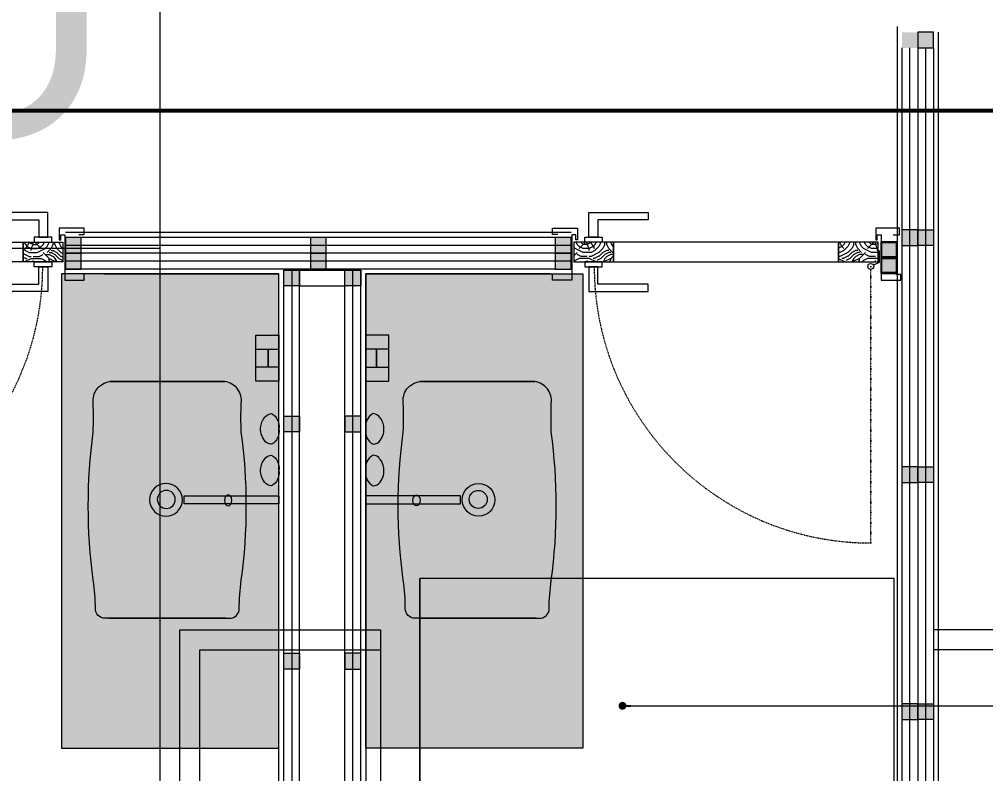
# Model space of a CAD drawing. Extents: x -1907 to 11890, y 0 to 8298.
# Drawn here: x 9416.4 to 9661, y 3483.9 to 3674.8 of the extents above; entities that cross this region are included whole.
import ezdxf
from ezdxf.enums import TextEntityAlignment as Align

# ---------------------------------------------------------------- set-up
doc = ezdxf.new("R2010")
doc.units = 0
doc.header["$MEASUREMENT"] = 0
doc.linetypes.add('DOT2', pattern=[0.125, 0, -0.125])
doc.linetypes.add('HIDDEN2', pattern=[4.7625, 3.175, -1.5875])
doc.layers.get('0').update_dxf_attribs({"color": 9, "lineweight": 9})
for name, color, linetype, lineweight in [('03S', 255, 'Continuous', 9), ('05', 9, 'Continuous', 9), ('05V', 9, 'Continuous', 9), ('06C', 9, 'Continuous', 9), ('06D', 9, 'Continuous', 9), ('09', 9, 'Continuous', 9), ('10', 9, 'Continuous', 9), ('11', 9, 'Continuous', 9), ('12', 9, 'Continuous', 9), ('20', 9, 'DOT2', 9), ('21', 9, 'Continuous', 9), ('21_mahal200', 9, 'Continuous', 9), ('21_mahal200 @ 20', 9, 'Continuous', 9), ('33', 9, 'BATTING', 9)]:
    doc.layers.add(name, color=color, linetype=linetype, lineweight=lineweight)
doc.styles.add('Arial', font='arial.ttf', dxfattribs={"height": 2.5})
doc.styles.add('MuuM_TEXT-STANDART', font='ARIALN.TTF')
doc.linetypes.add('BATTING', pattern='A,0.0001,-0.1,[134,ltypeshp.shx,S=0.1,R=0,X=-0.1,Y=0],-0.2,[134,ltypeshp.shx,S=0.1,R=180,X=0.1,Y=0],-0.1', length=0.4001)
doc.dimstyles.new('MuuM_Annotative', dxfattribs={"dimscale": 0.1, "dimtxt": 2, "dimasz": 1, "dimexe": 1, "dimexo": 1, "dimgap": 1, "dimtad": 1, "dimdec": 1, "dimrnd": 0.5, "dimdsep": 46, "dimtxsty": 'MuuM_TEXT-STANDART', "dimblk": 'ARCHTICK', "dimcen": 0, "dimdle": 0.15, "dimclrd": 256, "dimclre": 256, "dimclrt": 256, "dimadec": 0, "dimazin": 0, "dimtfac": 5, "dimtdec": 1, "dimtix": 1, "dimtmove": 2, "dimatfit": 3, "dimldrblk": 'DOT', "dimfxl": 3, "dimfxlon": 1, "dimtolj": 1, "dimlwd": -1, "dimlwe": -1, "dimarcsym": 0})

# ---------------------------------------------------------------- blocks, each defined once
blk = doc.blocks.new('p-audi-conference')
for points in [[(504.42, 271.8), (560.3, 271.8), (560.3, 221), (504.42, 221)], [(509.5, 266.72), (555.22, 266.72), (555.22, 221), (509.5, 221)], [(0, 211), (573.3, 211), (573.3, 91), (0, 91)], [(504.42, 30.2), (560.3, 30.2), (560.3, 81), (504.42, 81)], [(509.5, 35.28), (555.22, 35.28), (555.22, 81), (509.5, 81)]]:
    blk.add_lwpolyline(points, close=True)
blk.add_lwpolyline([(0, 91), (573.3, 91)])
blk = doc.blocks.new('sıvı sabunluk plan')
for points in [[(5.85, 1.3), (0, 1.3), (0, 13), (5.85, 13), (5.85, 1.3)], [(3.15, 4.9), (0, 4.9), (0, 9.4), (3.15, 9.4), (3.15, 4.9)], [(5.85, 4.9), (3.15, 4.9), (3.15, 9.4), (5.85, 9.4), (5.85, 4.9)]]:
    blk.add_lwpolyline(points)
blk = doc.blocks.new('p-musluk2')
blk.add_lwpolyline([(-0.0104, 0), (-0.0104, -0.24), (0.0104, -0.24), (0.0104, 0), (-0.0104, 0)])
for points in [[(0.1131, -0.0187, 0.325695), (0.0742, 0, 0.327907), (0.0351, -0.0189, 0.241394), (0.0449, -0.0363, 0.201268), (0.0808, -0.0458, 0.158301), (0.1068, -0.0328, 0.151192)], [(0.2183, -0.0187, 0.325695), (0.1794, 0, 0.327907), (0.1404, -0.0189, 0.241394), (0.1502, -0.0363, 0.201268), (0.186, -0.0458, 0.158301), (0.212, -0.0328, 0.151192)]]:
    blk.add_lwpolyline(points, format="xyb", close=True)
blk = doc.blocks.new('Group-398-1')
at = {"layer": '03S'}
h = blk.add_hatch(color=256, dxfattribs=at)
h.dxf.hatch_style = 1
h.paths.add_polyline_path([(384775.3706, 69367.6054), (384774.1706, 69367.6054), (384774.1706, 69368.1554), (384775.3706, 69368.1554)])
at = {"lineweight": 0, "flags": 128}
blk.add_lwpolyline([(384774.1706, 69367.6054), (384774.1706, 69368.1554), (384775.3706, 69368.1554), (384775.3706, 69367.6054)], close=True, dxfattribs=at)
blk.add_lwpolyline([(384775.3706, 69367.6054), (384774.1706, 69367.6054), (384774.1706, 69368.1554), (384775.3706, 69368.1554)], close=True)
for points in [[(384775.042, 69367.7395), (384775.042, 69368.0459, 0.414214), (384775.018, 69368.0699, -0.035809), (384774.946, 69368.0751, 0.067889), (384774.5706, 69368.0751, -0.002456), (384774.498, 69368.0751, 0.418149), (384774.4431, 69368.0334), (384774.4431, 69367.7422)], [(384775.042, 69368.0361), (384775.042, 69367.7297, -0.414214), (384775.018, 69367.7057, 0.035809), (384774.946, 69367.7005, -0.067889), (384774.5706, 69367.7005, 0.025966), (384774.498, 69367.7005, -0.418149), (384774.4431, 69367.7422), (384774.4431, 69368.0334)]]:
    blk.add_lwpolyline(points, format="xyb")
for centre, radius in [((384774.7423, 69367.8911), 0.0414), ((384774.7414, 69367.8903), 0.0228)]:
    blk.add_circle(centre, radius)
blk.add_ellipse((384774.7438, 69367.7338), major_axis=(0.0138, 0), ratio=0.667081)
at = {"layer": '05V', "rotation": 180}
blk.add_blockref('p-musluk2', (384774.7423, 69367.6054), dxfattribs=at)
at = {"layer": '10', "extrusion": (0, 0, -1), "xscale": 0.01, "yscale": 0.01, "zscale": -0.01, "rotation": 270}
blk.add_blockref('sıvı sabunluk plan', (-384774.4553, 69367.6639), dxfattribs=at)
blk = doc.blocks.new('p-kapı kolu')
for points in [[(2.2, 0), (2.2, -1.25), (-2.2, -1.25), (-2.2, 0), (2.2, 0)], [(1.225, -1.25), (1.225, -7.5), (-13.775, -7.5), (-13.775, -5.625), (-1.025, -5.625), (-1.025, -5.625), (-1.025, -1.25), (1.225, -1.25)]]:
    blk.add_lwpolyline(points)
blk = doc.blocks.new('P-AH-01-103')
at = {"layer": '09'}
h = blk.add_hatch(dxfattribs=at)
h.set_pattern_fill('LOGEND', color=256, scale=10, style=0)
h.set_pattern_definition([(7e-15, (-99172.212, -3195.098), (10, 10), [3, -7]), (7e-15, (-99172.212, -3194.598), (10, 10), [3, -7]), (7e-15, (-99171.712, -3193.598), (10, 10), [2, -8]), (7e-15, (-99171.212, -3192.598), (10, 10), [1.5, -8.5]), (7e-15, (-99171.212, -3191.598), (10, 10), [1, -9]), (7e-15, (-99173.712, -3190.598), (10, 10), [0.5, -2.5, 0.5, -6.5]), (7e-15, (-99172.212, -3190.098), (10, 10), [0.5, -4, 1.5, -4]), (7e-15, (-99170.212, -3189.598), (10, 10), [0.5, -0.5, 0.5, -8.5]), (7e-15, (-99170.712, -3189.098), (10, 10), [0.5, -9.5]), (7e-15, (-99171.212, -3188.098), (10, 10), [1.5, -8.5]), (7e-15, (-99171.212, -3187.098), (10, 10), [2, -8]), (7e-15, (-99171.712, -3186.098), (10, 10), [2.5, -3, 0.5, -4]), (90, (-99175.712, -3192.098), (-10, 10), [0.5, -1, 2.5, -6]), (90, (-99175.212, -3191.098), (-10, 10), [0.5, -0.5, 1.5, -7.5]), (90, (-99174.712, -3187.098), (-10, 10), [1, -9]), (90, (-99174.212, -3191.098), (-10, 10), [2, -3, 0.5, -4.5]), (90, (-99173.712, -3185.598), (-10, 10), [0.5, -9.5]), (90, (-99173.212, -3190.598), (-10, 10), [1.5, -8.5]), (90, (-99172.212, -3190.098), (-10, 10), [1, -9]), (90, (-99171.212, -3190.098), (-10, 10), [0.5, -1.5, 1.5, -6.5]), (90, (-99170.712, -3189.598), (-10, 10), [0.5, -9.5]), (90, (-99170.212, -3191.598), (-10, 10), [1.4, -8.6]), (90, (-99169.712, -3193.598), (-10, 10), [1, -9]), (90, (-99168.712, -3189.598), (-10, 10), [0.5, -9.5]), (90, (-99167.712, -3190.098), (-10, 10), [1.5, -8.5]), (90, (-99166.712, -3190.098), (-10, 10), [1.5, -8.5]), (45, (-99168.212, -3194.0976), (1e-15, 10), [0.7071, -0.7071, 0.7071, -12.0208356]), (45, (-99170.212, -3191.5976), (1e-15, 10), [1.4142, -12.7279356]), (45, (-99174.212, -3186.5976), (1e-15, 10), [1.4142, -12.7279356]), (45, (-99172.212, -3189.0976), (1e-15, 10), [1.4142, -12.7279356]), (45, (-99171.712, -3191.0976), (1e-15, 10), [1.4142, -12.7279356]), (45, (-99168.712, -3193.0976), (1e-15, 10), [1.4142, -12.7279356]), (45, (-99169.712, -3192.5976), (1e-15, 10), [2.12132, -12.0208156]), (45, (-99172.712, -3188.0976), (1e-15, 10), [0.7071, -13.4350356]), (45, (-99173.212, -3187.0976), (1e-15, 10), [0.7071, -13.4350356]), (45, (-99169.212, -3187.0976), (1e-15, 10), [0.7071, -13.4350356]), (45, (-99173.212, -3192.0976), (1e-15, 10), [0.7071, -13.4350356]), (45, (-99167.712, -3188.5976), (1e-15, 10), [0.7071, -13.4350356]), (45, (-99171.212, -3189.5976), (1e-15, 10), [0.7071, -13.4350356]), (45, (-99170.212, -3188.5976), (1e-15, 10), [0.7071, -13.4350356]), (135, (-99170.712, -3190.5976), (-10, 1e-15), [0.7071, -0.7071, 2.12132, -10.6066156]), (135, (-99169.212, -3190.5976), (-10, 1e-15), [0.7071, -13.4350356]), (135, (-99169.212, -3194.0976), (-10, 1e-15), [0.7071, -13.4350356]), (135, (-99171.212, -3191.5976), (-10, 1e-15), [0.7071, -13.4350356]), (135, (-99169.712, -3189.5976), (-10, 1e-15), [0.7071, -13.4350356]), (135, (-99172.212, -3192.0976), (-10, 1e-15), [0.7071, -13.4350356]), (135, (-99168.212, -3192.0976), (-10, 1e-15), [0.7071, -13.4350356]), (135, (-99175.212, -3195.0976), (-10, 1e-15), [0.7071, -13.4350356]), (135, (-99174.712, -3194.5976), (-10, 1e-15), [1.4142, -12.7279356]), (135, (-99174.212, -3194.0976), (-10, 1e-15), [1.4142, -12.7279356]), (135, (-99173.212, -3194.0976), (-10, 1e-15), [1.4142, -12.7279356]), (135, (-99172.712, -3193.0976), (-10, 1e-15), [1.4142, -12.7279356]), (135, (-99168.712, -3189.0976), (-10, 1e-15), [1.4142, -12.7279356]), (135, (-99166.712, -3194.0976), (-10, 1e-15), [1.4142, -12.7279356]), (135, (-99166.212, -3186.0976), (-10, 1e-15), [1.4142, -12.7279356]), (135, (-99166.212, -3187.0976), (-10, 1e-15), [1.4142, -12.7279356]), (135, (-99167.212, -3187.5976), (-10, 1e-15), [1.4142, -12.7279356]), (135, (-99174.212, -3187.5976), (-10, 1e-15), [2.12132, -12.0208156]), (135, (-99167.712, -3188.5976), (-10, 1e-15), [2.12132, -12.0208156]), (26.565051, (-99173.212, -3185.5976), (10, 4e-09), [1.118, -21.2426798]), (26.565051, (-99173.212, -3190.5976), (10, 4e-09), [1.118, -21.2426798]), (26.565051, (-99172.212, -3187.5976), (10, 4e-09), [1.118, -21.2426798]), (26.565051, (-99169.212, -3194.5976), (10, 4e-09), [1.118, -21.2426798]), (26.565051, (-99169.712, -3193.5976), (10, 4e-09), [1.118, -21.2426798]), (26.565051, (-99172.712, -3191.5976), (10, 4e-09), [1.118, -21.2426798]), (26.565051, (-99172.712, -3186.5976), (10, 4e-09), [1.118, -21.2426798]), (26.565051, (-99169.712, -3189.5976), (10, 4e-09), [2.236, -20.1246798]), (63.434949, (-99169.712, -3188.0976), (5e-10, 10), [1.118, -21.2426798]), (63.434949, (-99168.212, -3191.0976), (5e-10, 10), [1.118, -21.2426798]), (63.434949, (-99173.212, -3189.0976), (5e-10, 10), [1.118, -21.2426798]), (63.434949, (-99175.212, -3188.5976), (5e-10, 10), [1.118, -21.2426798]), (63.434949, (-99169.212, -3190.5976), (5e-10, 10), [1.118, -21.2426798]), (63.434949, (-99170.212, -3190.5976), (5e-10, 10), [1.118, -21.2426798]), (63.434949, (-99174.212, -3189.0976), (5e-10, 10), [2.236, -20.1246798]), (63.434949, (-99166.712, -3192.5976), (5e-10, 10), [2.236, -20.1246798]), (63.434949, (-99167.712, -3192.0976), (5e-10, 10), [2.236, -20.1246798]), (116.565051, (-99175.712, -3193.5976), (-4e-09, 10), [1.118, -21.2426798]), (116.565051, (-99175.712, -3188.0976), (-4e-09, 10), [1.118, -21.2426798]), (116.565051, (-99173.712, -3195.0976), (-4e-09, 10), [1.118, -21.2426798]), (116.565051, (-99174.712, -3186.0976), (-4e-09, 10), [1.118, -21.2426798]), (116.565051, (-99173.712, -3192.0976), (-4e-09, 10), [1.118, -21.2426798]), (116.565051, (-99171.712, -3191.0976), (-4e-09, 10), [1.118, -21.2426798]), (116.565051, (-99170.712, -3189.0976), (-4e-09, 10), [1.118, -21.2426798]), (116.565051, (-99175.212, -3193.0976), (3.21e-06, 10.0000016), [1.118, -21.2426798]), (116.565051, (-99172.712, -3191.5976), (-4e-09, 10), [1.118, -21.2426798]), (116.565051, (-99169.712, -3192.5976), (-4e-09, 10), [1.118, -21.2426798]), (116.565051, (-99168.712, -3191.5976), (-4e-09, 10), [1.118, -21.2426798]), (116.565051, (-99166.712, -3188.5976), (-4e-09, 10), [1.118, -21.2426798]), (116.565051, (-99174.212, -3185.5976), (-4e-09, 10), [1.118, -21.2426798]), (116.565051, (-99175.712, -3186.0976), (-4e-09, 10), [2.236, -20.1246798]), (116.565051, (-99174.212, -3193.0976), (-4e-09, 10), [2.236, -20.1246798]), (153.434949, (-99175.712, -3194.5976), (-10, 5e-10), [1.118, -21.2426798]), (153.434949, (-99167.212, -3195.0976), (-10, 5e-10), [1.118, -21.2426798]), (153.434949, (-99167.712, -3190.0976), (-10, 5e-10), [1.118, -21.2426798]), (153.434949, (-99171.712, -3193.5976), (-10, 5e-10), [1.118, -21.2426798]), (153.434949, (-99172.212, -3194.5976), (-10, 5e-10), [1.118, -21.2426798]), (153.434949, (-99171.212, -3192.5976), (-10, 5e-10), [1.118, -21.2426798]), (153.434949, (-99168.212, -3186.5976), (-10, 5e-10), [1.118, -21.2426798]), (153.434949, (-99167.212, -3186.0976), (-10, 5e-10), [2.236, -20.1246798])])
h.paths.add_polyline_path([(3.3, -14.8), (-1.71, -14.8), (-1.71, -4.8), (3.3, -4.8)])
h = blk.add_hatch(dxfattribs=at)
h.set_pattern_fill('LOGEND', color=256, scale=10, style=0)
h.set_pattern_definition([(7e-15, (-99162.212, -3118.098), (10, 10), [3, -7]), (7e-15, (-99162.212, -3117.598), (10, 10), [3, -7]), (7e-15, (-99161.712, -3116.598), (10, 10), [2, -8]), (7e-15, (-99161.212, -3115.598), (10, 10), [1.5, -8.5]), (7e-15, (-99161.212, -3114.598), (10, 10), [1, -9]), (7e-15, (-99163.712, -3113.598), (10, 10), [0.5, -2.5, 0.5, -6.5]), (7e-15, (-99162.212, -3113.098), (10, 10), [0.5, -4, 1.5, -4]), (7e-15, (-99160.212, -3112.598), (10, 10), [0.5, -0.5, 0.5, -8.5]), (7e-15, (-99160.712, -3112.098), (10, 10), [0.5, -9.5]), (7e-15, (-99161.212, -3111.098), (10, 10), [1.5, -8.5]), (7e-15, (-99161.212, -3110.098), (10, 10), [2, -8]), (7e-15, (-99161.712, -3109.098), (10, 10), [2.5, -3, 0.5, -4]), (90, (-99165.712, -3115.098), (-10, 10), [0.5, -1, 2.5, -6]), (90, (-99165.212, -3114.098), (-10, 10), [0.5, -0.5, 1.5, -7.5]), (90, (-99164.712, -3110.098), (-10, 10), [1, -9]), (90, (-99164.212, -3114.098), (-10, 10), [2, -3, 0.5, -4.5]), (90, (-99163.712, -3108.598), (-10, 10), [0.5, -9.5]), (90, (-99163.212, -3113.598), (-10, 10), [1.5, -8.5]), (90, (-99162.212, -3113.098), (-10, 10), [1, -9]), (90, (-99161.212, -3113.098), (-10, 10), [0.5, -1.5, 1.5, -6.5]), (90, (-99160.712, -3112.598), (-10, 10), [0.5, -9.5]), (90, (-99160.212, -3114.598), (-10, 10), [1.4, -8.6]), (90, (-99159.712, -3116.598), (-10, 10), [1, -9]), (90, (-99158.712, -3112.598), (-10, 10), [0.5, -9.5]), (90, (-99157.712, -3113.098), (-10, 10), [1.5, -8.5]), (90, (-99156.712, -3113.098), (-10, 10), [1.5, -8.5]), (45, (-99158.212, -3117.0976), (1e-15, 10), [0.7071, -0.7071, 0.7071, -12.0208356]), (45, (-99160.212, -3114.5976), (1e-15, 10), [1.4142, -12.7279356]), (45, (-99164.212, -3109.5976), (1e-15, 10), [1.4142, -12.7279356]), (45, (-99162.212, -3112.0976), (1e-15, 10), [1.4142, -12.7279356]), (45, (-99161.712, -3114.0976), (1e-15, 10), [1.4142, -12.7279356]), (45, (-99158.712, -3116.0976), (1e-15, 10), [1.4142, -12.7279356]), (45, (-99159.712, -3115.5976), (1e-15, 10), [2.12132, -12.0208156]), (45, (-99162.712, -3111.0976), (1e-15, 10), [0.7071, -13.4350356]), (45, (-99163.212, -3110.0976), (1e-15, 10), [0.7071, -13.4350356]), (45, (-99159.212, -3110.0976), (1e-15, 10), [0.7071, -13.4350356]), (45, (-99163.212, -3115.0976), (1e-15, 10), [0.7071, -13.4350356]), (45, (-99157.712, -3111.5976), (1e-15, 10), [0.7071, -13.4350356]), (45, (-99161.212, -3112.5976), (1e-15, 10), [0.7071, -13.4350356]), (45, (-99160.212, -3111.5976), (1e-15, 10), [0.7071, -13.4350356]), (135, (-99160.712, -3113.5976), (-10, 1e-15), [0.7071, -0.7071, 2.12132, -10.6066156]), (135, (-99159.212, -3113.5976), (-10, 1e-15), [0.7071, -13.4350356]), (135, (-99159.212, -3117.0976), (-10, 1e-15), [0.7071, -13.4350356]), (135, (-99161.212, -3114.5976), (-10, 1e-15), [0.7071, -13.4350356]), (135, (-99159.712, -3112.5976), (-10, 1e-15), [0.7071, -13.4350356]), (135, (-99162.212, -3115.0976), (-10, 1e-15), [0.7071, -13.4350356]), (135, (-99158.212, -3115.0976), (-10, 1e-15), [0.7071, -13.4350356]), (135, (-99165.212, -3118.0976), (-10, 1e-15), [0.7071, -13.4350356]), (135, (-99164.712, -3117.5976), (-10, 1e-15), [1.4142, -12.7279356]), (135, (-99164.212, -3117.0976), (-10, 1e-15), [1.4142, -12.7279356]), (135, (-99163.212, -3117.0976), (-10, 1e-15), [1.4142, -12.7279356]), (135, (-99162.712, -3116.0976), (-10, 1e-15), [1.4142, -12.7279356]), (135, (-99158.712, -3112.0976), (-10, 1e-15), [1.4142, -12.7279356]), (135, (-99156.712, -3117.0976), (-10, 1e-15), [1.4142, -12.7279356]), (135, (-99156.212, -3109.0976), (-10, 1e-15), [1.4142, -12.7279356]), (135, (-99156.212, -3110.0976), (-10, 1e-15), [1.4142, -12.7279356]), (135, (-99157.212, -3110.5976), (-10, 1e-15), [1.4142, -12.7279356]), (135, (-99164.212, -3110.5976), (-10, 1e-15), [2.12132, -12.0208156]), (135, (-99157.712, -3111.5976), (-10, 1e-15), [2.12132, -12.0208156]), (26.565051, (-99163.212, -3108.5976), (10, 4e-09), [1.118, -21.2426798]), (26.565051, (-99163.212, -3113.5976), (10, 4e-09), [1.118, -21.2426798]), (26.565051, (-99162.212, -3110.5976), (10, 4e-09), [1.118, -21.2426798]), (26.565051, (-99159.212, -3117.5976), (10, 4e-09), [1.118, -21.2426798]), (26.565051, (-99159.712, -3116.5976), (10, 4e-09), [1.118, -21.2426798]), (26.565051, (-99162.712, -3114.5976), (10, 4e-09), [1.118, -21.2426798]), (26.565051, (-99162.712, -3109.5976), (10, 4e-09), [1.118, -21.2426798]), (26.565051, (-99159.712, -3112.5976), (10, 4e-09), [2.236, -20.1246798]), (63.434949, (-99159.712, -3111.0976), (5e-10, 10), [1.118, -21.2426798]), (63.434949, (-99158.212, -3114.0976), (5e-10, 10), [1.118, -21.2426798]), (63.434949, (-99163.212, -3112.0976), (5e-10, 10), [1.118, -21.2426798]), (63.434949, (-99165.212, -3111.5976), (5e-10, 10), [1.118, -21.2426798]), (63.434949, (-99159.212, -3113.5976), (5e-10, 10), [1.118, -21.2426798]), (63.434949, (-99160.212, -3113.5976), (5e-10, 10), [1.118, -21.2426798]), (63.434949, (-99164.212, -3112.0976), (5e-10, 10), [2.236, -20.1246798]), (63.434949, (-99156.712, -3115.5976), (5e-10, 10), [2.236, -20.1246798]), (63.434949, (-99157.712, -3115.0976), (5e-10, 10), [2.236, -20.1246798]), (116.565051, (-99165.712, -3116.5976), (-4e-09, 10), [1.118, -21.2426798]), (116.565051, (-99165.712, -3111.0976), (-4e-09, 10), [1.118, -21.2426798]), (116.565051, (-99163.712, -3118.0976), (-4e-09, 10), [1.118, -21.2426798]), (116.565051, (-99164.712, -3109.0976), (-4e-09, 10), [1.118, -21.2426798]), (116.565051, (-99163.712, -3115.0976), (-4e-09, 10), [1.118, -21.2426798]), (116.565051, (-99161.712, -3114.0976), (-4e-09, 10), [1.118, -21.2426798]), (116.565051, (-99160.712, -3112.0976), (-4e-09, 10), [1.118, -21.2426798]), (116.565051, (-99165.212, -3116.0976), (3.21e-06, 10.0000016), [1.118, -21.2426798]), (116.565051, (-99162.712, -3114.5976), (-4e-09, 10), [1.118, -21.2426798]), (116.565051, (-99159.712, -3115.5976), (-4e-09, 10), [1.118, -21.2426798]), (116.565051, (-99158.712, -3114.5976), (-4e-09, 10), [1.118, -21.2426798]), (116.565051, (-99156.712, -3111.5976), (-4e-09, 10), [1.118, -21.2426798]), (116.565051, (-99164.212, -3108.5976), (-4e-09, 10), [1.118, -21.2426798]), (116.565051, (-99165.712, -3109.0976), (-4e-09, 10), [2.236, -20.1246798]), (116.565051, (-99164.212, -3116.0976), (-4e-09, 10), [2.236, -20.1246798]), (153.434949, (-99165.712, -3117.5976), (-10, 5e-10), [1.118, -21.2426798]), (153.434949, (-99157.212, -3118.0976), (-10, 5e-10), [1.118, -21.2426798]), (153.434949, (-99157.712, -3113.0976), (-10, 5e-10), [1.118, -21.2426798]), (153.434949, (-99161.712, -3116.5976), (-10, 5e-10), [1.118, -21.2426798]), (153.434949, (-99162.212, -3117.5976), (-10, 5e-10), [1.118, -21.2426798]), (153.434949, (-99161.212, -3115.5976), (-10, 5e-10), [1.118, -21.2426798]), (153.434949, (-99158.212, -3109.5976), (-10, 5e-10), [1.118, -21.2426798]), (153.434949, (-99157.212, -3109.0976), (-10, 5e-10), [2.236, -20.1246798])])
h.paths.add_polyline_path([(3.3, -81.8), (-1.71, -81.8), (-1.71, -71.8), (3.3, -71.8)])
at = {"layer": '10'}
for points in [[(5.26, -0.7), (5.26, 0.6), (6.86, 0.6), (6.86, -5.7), (3.86, -5.7), (3.86, -5.3), (5.16, -5.3), (5.16, -4.3), (-6.34, -4.3), (-6.34, 0.6), (-4.74, 0.6), (-4.74, -0.7)], [(1.17, -82.1), (-1.83, -82.1), (-2.51, -80.63)], [(5.16, -85.6), (5.16, -87.2), (6.86, -87.2), (6.86, -81.2), (3.86, -81.2), (3.86, -81.6), (5.16, -81.6), (5.16, -82.6), (-6.34, -82.6), (-6.34, -87.6), (-4.84, -87.6), (-4.84, -86.3)]]:
    blk.add_lwpolyline(points, dxfattribs=at)
blk.add_circle((-2.83, -79.95), 0.75, dxfattribs=at)
at = {"layer": '12'}
for points in [[(3.3, -14.8), (3.3, -4.8), (-1.7, -4.8), (-1.7, -14.8)], [(3.3, -14.8), (-1.7, -14.8), (-1.7, -71.8), (3.3, -71.8)], [(3.3, -81.8), (3.3, -71.8), (-1.7, -71.8), (-1.7, -81.8)]]:
    blk.add_lwpolyline(points, close=True, dxfattribs=at)
at = {"layer": '20', "ltscale": 20}
for points in [[(-2.83, -79.95), (-72.83, -79.95)], [(-72.83, -79.95), (-3.58, -79.95)]]:
    blk.add_lwpolyline(points, dxfattribs=at)
at = {"layer": '20'}
blk.add_lwpolyline([(-72.83, -79.95), (-3.58, -79.95)], dxfattribs=at)
blk.add_arc((-2.83, -79.95), 70, 90.0002, 179.9998, dxfattribs=at)
at = {"layer": '06C', "extrusion": (0, 0, -1), "zscale": -1, "rotation": 90}
blk.add_blockref('p-kapı kolu', (1.7, -9.8), dxfattribs=at)
at = {"layer": '06C', "rotation": 90}
blk.add_blockref('p-kapı kolu', (3.3, -9.8), dxfattribs=at)
blk = doc.blocks.new('0a_roomno2')
blk.add_lwpolyline([(30, -16), (0, -16), (0, 0), (30, 0)], close=True)
blk.add_lwpolyline([(0, -5), (30, -5)])
at = {"style": 'Arial'}
blk.add_attdef('ODANO', (0, 1.505), '', height=3, dxfattribs=at)
blk.add_attdef('MEKANADI', text='', height=3, dxfattribs=at).set_placement((0.525, -4.75), align=Align.BOTTOM_LEFT)
at = {"style": 'MuuM_TEXT-STANDART', "width": 0.6}
for tag, p in [('YER01', (15, -7)), ('TAVAN01', (20.625, -7)), ('DUVAR01', (26.25, -7)), ('YER02', (15, -10.375)), ('TAVAN02', (20.625, -10.375)), ('DUVAR02', (26.25, -10.375)), ('YER03', (15, -13.75)), ('TAVAN03', (20.625, -13.75)), ('DUVAR03', (26.25, -13.75))]:
    blk.add_attdef(tag, text='', height=2.25, dxfattribs=at).set_placement(p, align=Align.MIDDLE_CENTER)
at = {"style": 'MuuM_TEXT-STANDART'}
blk.add_attdef('M2', text='', height=2.25, dxfattribs=at).set_placement((1.323, -7.805), align=Align.MIDDLE_LEFT)
at = {"style": 'MuuM_TEXT-STANDART', "width": 0.6}
blk.add_attdef('TEMIZTAVANYUKSEKLIGI', text='', height=2.25, dxfattribs=at).set_placement((2.7, -13.162), align=Align.MIDDLE_LEFT)
blk = doc.blocks.new('*U970')
at = {"layer": '21_mahal200 @ 20'}
ref = blk.add_blockref('0a_roomno2', (8851.93, 3716.9), dxfattribs=dict(at, xscale=20, yscale=20, zscale=20))
ref.add_attrib('MEKANADI', 'YANGIN HOLÜ', dxfattribs={"layer": '0', "height": 60, "style": 'Arial'}).set_placement((8862.43, 3626.9), align=Align.BOTTOM_LEFT)
blk = doc.blocks.new('prf-10x10')
h = blk.add_hatch(color=255)
h.dxf.hatch_style = 1
h.paths.add_polyline_path([(-5, -5), (5, -5), (5, 5), (-5, 5)])
at = {"layer": '10'}
blk.add_lwpolyline([(-5, -5), (5, -5), (5, 5), (-5, 5)], close=True, dxfattribs=at)
blk = doc.blocks.new('p-profil-birim')
h = blk.add_hatch(color=255)
h.dxf.hatch_style = 1
h.paths.add_polyline_path([(0, 0), (10, 0), (10, 10), (0, 10)])
blk.add_lwpolyline([(0, 0), (10, 0), (10, 10), (0, 10)], close=True)
at = {"layer": '10'}
for points in [[(0, 10), (10, 10), (10, 0), (0, 0)], [(0, 10), (10, 10), (10, 0), (0, 0)], [(0, 0), (10, 0), (10, 10), (0, 10)], [(0.5, 9.5), (9.5, 9.5), (9.5, 0.5), (0.5, 0.5)]]:
    blk.add_lwpolyline(points, close=True, dxfattribs=at)
blk = doc.blocks.new('P-AH-01-104')
at = {"layer": '09'}
h = blk.add_hatch(dxfattribs=at)
h.set_pattern_fill('LOGEND', color=256, scale=10, style=0)
h.set_pattern_definition([(9e-15, (-99162.212, -3205.098), (10, 10), [3, -7]), (9e-15, (-99162.212, -3204.598), (10, 10), [3, -7]), (9e-15, (-99161.712, -3203.598), (10, 10), [2, -8]), (9e-15, (-99161.212, -3202.598), (10, 10), [1.5, -8.5]), (9e-15, (-99161.212, -3201.598), (10, 10), [1, -9]), (9e-15, (-99163.712, -3200.598), (10, 10), [0.5, -2.5, 0.5, -6.5]), (9e-15, (-99162.212, -3200.098), (10, 10), [0.5, -4, 1.5, -4]), (9e-15, (-99160.212, -3199.598), (10, 10), [0.5, -0.5, 0.5, -8.5]), (9e-15, (-99160.712, -3199.098), (10, 10), [0.5, -9.5]), (9e-15, (-99161.212, -3198.098), (10, 10), [1.5, -8.5]), (9e-15, (-99161.212, -3197.098), (10, 10), [2, -8]), (9e-15, (-99161.712, -3196.098), (10, 10), [2.5, -3, 0.5, -4]), (90, (-99165.712, -3202.098), (-10, 10), [0.5, -1, 2.5, -6]), (90, (-99165.212, -3201.098), (-10, 10), [0.5, -0.5, 1.5, -7.5]), (90, (-99164.712, -3197.098), (-10, 10), [1, -9]), (90, (-99164.212, -3201.098), (-10, 10), [2, -3, 0.5, -4.5]), (90, (-99163.712, -3195.598), (-10, 10), [0.5, -9.5]), (90, (-99163.212, -3200.598), (-10, 10), [1.5, -8.5]), (90, (-99162.212, -3200.098), (-10, 10), [1, -9]), (90, (-99161.212, -3200.098), (-10, 10), [0.5, -1.5, 1.5, -6.5]), (90, (-99160.712, -3199.598), (-10, 10), [0.5, -9.5]), (90, (-99160.212, -3201.598), (-10, 10), [1.4, -8.6]), (90, (-99159.712, -3203.598), (-10, 10), [1, -9]), (90, (-99158.712, -3199.598), (-10, 10), [0.5, -9.5]), (90, (-99157.712, -3200.098), (-10, 10), [1.5, -8.5]), (90, (-99156.712, -3200.098), (-10, 10), [1.5, -8.5]), (45, (-99158.212, -3204.0976), (1e-15, 10), [0.7071, -0.7071, 0.7071, -12.0208356]), (45, (-99160.212, -3201.5976), (1e-15, 10), [1.4142, -12.7279356]), (45, (-99164.212, -3196.5976), (1e-15, 10), [1.4142, -12.7279356]), (45, (-99162.212, -3199.0976), (1e-15, 10), [1.4142, -12.7279356]), (45, (-99161.712, -3201.0976), (1e-15, 10), [1.4142, -12.7279356]), (45, (-99158.712, -3203.0976), (1e-15, 10), [1.4142, -12.7279356]), (45, (-99159.712, -3202.5976), (1e-15, 10), [2.12132, -12.0208156]), (45, (-99162.712, -3198.0976), (1e-15, 10), [0.7071, -13.4350356]), (45, (-99163.212, -3197.0976), (1e-15, 10), [0.7071, -13.4350356]), (45, (-99159.212, -3197.0976), (1e-15, 10), [0.7071, -13.4350356]), (45, (-99163.212, -3202.0976), (1e-15, 10), [0.7071, -13.4350356]), (45, (-99157.712, -3198.5976), (1e-15, 10), [0.7071, -13.4350356]), (45, (-99161.212, -3199.5976), (1e-15, 10), [0.7071, -13.4350356]), (45, (-99160.212, -3198.5976), (1e-15, 10), [0.7071, -13.4350356]), (135, (-99160.712, -3200.5976), (-10, 1e-15), [0.7071, -0.7071, 2.12132, -10.6066156]), (135, (-99159.212, -3200.5976), (-10, 1e-15), [0.7071, -13.4350356]), (135, (-99159.212, -3204.0976), (-10, 1e-15), [0.7071, -13.4350356]), (135, (-99161.212, -3201.5976), (-10, 1e-15), [0.7071, -13.4350356]), (135, (-99159.712, -3199.5976), (-10, 1e-15), [0.7071, -13.4350356]), (135, (-99162.212, -3202.0976), (-10, 1e-15), [0.7071, -13.4350356]), (135, (-99158.212, -3202.0976), (-10, 1e-15), [0.7071, -13.4350356]), (135, (-99165.212, -3205.0976), (-10, 1e-15), [0.7071, -13.4350356]), (135, (-99164.712, -3204.5976), (-10, 1e-15), [1.4142, -12.7279356]), (135, (-99164.212, -3204.0976), (-10, 1e-15), [1.4142, -12.7279356]), (135, (-99163.212, -3204.0976), (-10, 1e-15), [1.4142, -12.7279356]), (135, (-99162.712, -3203.0976), (-10, 1e-15), [1.4142, -12.7279356]), (135, (-99158.712, -3199.0976), (-10, 1e-15), [1.4142, -12.7279356]), (135, (-99156.712, -3204.0976), (-10, 1e-15), [1.4142, -12.7279356]), (135, (-99156.212, -3196.0976), (-10, 1e-15), [1.4142, -12.7279356]), (135, (-99156.212, -3197.0976), (-10, 1e-15), [1.4142, -12.7279356]), (135, (-99157.212, -3197.5976), (-10, 1e-15), [1.4142, -12.7279356]), (135, (-99164.212, -3197.5976), (-10, 1e-15), [2.12132, -12.0208156]), (135, (-99157.712, -3198.5976), (-10, 1e-15), [2.12132, -12.0208156]), (26.565051, (-99163.212, -3195.5976), (10, 4e-09), [1.118, -21.2426798]), (26.565051, (-99163.212, -3200.5976), (10, 4e-09), [1.118, -21.2426798]), (26.565051, (-99162.212, -3197.5976), (10, 4e-09), [1.118, -21.2426798]), (26.565051, (-99159.212, -3204.5976), (10, 4e-09), [1.118, -21.2426798]), (26.565051, (-99159.712, -3203.5976), (10, 4e-09), [1.118, -21.2426798]), (26.565051, (-99162.712, -3201.5976), (10, 4e-09), [1.118, -21.2426798]), (26.565051, (-99162.712, -3196.5976), (10, 4e-09), [1.118, -21.2426798]), (26.565051, (-99159.712, -3199.5976), (10, 4e-09), [2.236, -20.1246798]), (63.434949, (-99159.712, -3198.0976), (5e-10, 10), [1.118, -21.2426798]), (63.434949, (-99158.212, -3201.0976), (5e-10, 10), [1.118, -21.2426798]), (63.434949, (-99163.212, -3199.0976), (5e-10, 10), [1.118, -21.2426798]), (63.434949, (-99165.212, -3198.5976), (5e-10, 10), [1.118, -21.2426798]), (63.434949, (-99159.212, -3200.5976), (5e-10, 10), [1.118, -21.2426798]), (63.434949, (-99160.212, -3200.5976), (5e-10, 10), [1.118, -21.2426798]), (63.434949, (-99164.212, -3199.0976), (5e-10, 10), [2.236, -20.1246798]), (63.434949, (-99156.712, -3202.5976), (5e-10, 10), [2.236, -20.1246798]), (63.434949, (-99157.712, -3202.0976), (5e-10, 10), [2.236, -20.1246798]), (116.565051, (-99165.712, -3203.5976), (-4e-09, 10), [1.118, -21.2426798]), (116.565051, (-99165.712, -3198.0976), (-4e-09, 10), [1.118, -21.2426798]), (116.565051, (-99163.712, -3205.0976), (-4e-09, 10), [1.118, -21.2426798]), (116.565051, (-99164.712, -3196.0976), (-4e-09, 10), [1.118, -21.2426798]), (116.565051, (-99163.712, -3202.0976), (-4e-09, 10), [1.118, -21.2426798]), (116.565051, (-99161.712, -3201.0976), (-4e-09, 10), [1.118, -21.2426798]), (116.565051, (-99160.712, -3199.0976), (-4e-09, 10), [1.118, -21.2426798]), (116.565051, (-99165.212, -3203.0976), (3.21e-06, 10.0000016), [1.118, -21.2426798]), (116.565051, (-99162.712, -3201.5976), (-4e-09, 10), [1.118, -21.2426798]), (116.565051, (-99159.712, -3202.5976), (-4e-09, 10), [1.118, -21.2426798]), (116.565051, (-99158.712, -3201.5976), (-4e-09, 10), [1.118, -21.2426798]), (116.565051, (-99156.712, -3198.5976), (-4e-09, 10), [1.118, -21.2426798]), (116.565051, (-99164.212, -3195.5976), (-4e-09, 10), [1.118, -21.2426798]), (116.565051, (-99165.712, -3196.0976), (-4e-09, 10), [2.236, -20.1246798]), (116.565051, (-99164.212, -3203.0976), (-4e-09, 10), [2.236, -20.1246798]), (153.434949, (-99165.712, -3204.5976), (-10, 5e-10), [1.118, -21.2426798]), (153.434949, (-99157.212, -3205.0976), (-10, 5e-10), [1.118, -21.2426798]), (153.434949, (-99157.712, -3200.0976), (-10, 5e-10), [1.118, -21.2426798]), (153.434949, (-99161.712, -3203.5976), (-10, 5e-10), [1.118, -21.2426798]), (153.434949, (-99162.212, -3204.5976), (-10, 5e-10), [1.118, -21.2426798]), (153.434949, (-99161.212, -3202.5976), (-10, 5e-10), [1.118, -21.2426798]), (153.434949, (-99158.212, -3196.5976), (-10, 5e-10), [1.118, -21.2426798]), (153.434949, (-99157.212, -3196.0976), (-10, 5e-10), [2.236, -20.1246798])])
h.paths.add_polyline_path([(3.3, -14.8), (-1.71, -14.8), (-1.71, -4.8), (3.3, -4.8)])
h = blk.add_hatch(dxfattribs=at)
h.set_pattern_fill('LOGEND', color=256, scale=10, style=0)
h.set_pattern_definition([(9e-15, (-99162.212, -3118.098), (10, 10), [3, -7]), (9e-15, (-99162.212, -3117.598), (10, 10), [3, -7]), (9e-15, (-99161.712, -3116.598), (10, 10), [2, -8]), (9e-15, (-99161.212, -3115.598), (10, 10), [1.5, -8.5]), (9e-15, (-99161.212, -3114.598), (10, 10), [1, -9]), (9e-15, (-99163.712, -3113.598), (10, 10), [0.5, -2.5, 0.5, -6.5]), (9e-15, (-99162.212, -3113.098), (10, 10), [0.5, -4, 1.5, -4]), (9e-15, (-99160.212, -3112.598), (10, 10), [0.5, -0.5, 0.5, -8.5]), (9e-15, (-99160.712, -3112.098), (10, 10), [0.5, -9.5]), (9e-15, (-99161.212, -3111.098), (10, 10), [1.5, -8.5]), (9e-15, (-99161.212, -3110.098), (10, 10), [2, -8]), (9e-15, (-99161.712, -3109.098), (10, 10), [2.5, -3, 0.5, -4]), (90, (-99165.712, -3115.098), (-10, 10), [0.5, -1, 2.5, -6]), (90, (-99165.212, -3114.098), (-10, 10), [0.5, -0.5, 1.5, -7.5]), (90, (-99164.712, -3110.098), (-10, 10), [1, -9]), (90, (-99164.212, -3114.098), (-10, 10), [2, -3, 0.5, -4.5]), (90, (-99163.712, -3108.598), (-10, 10), [0.5, -9.5]), (90, (-99163.212, -3113.598), (-10, 10), [1.5, -8.5]), (90, (-99162.212, -3113.098), (-10, 10), [1, -9]), (90, (-99161.212, -3113.098), (-10, 10), [0.5, -1.5, 1.5, -6.5]), (90, (-99160.712, -3112.598), (-10, 10), [0.5, -9.5]), (90, (-99160.212, -3114.598), (-10, 10), [1.4, -8.6]), (90, (-99159.712, -3116.598), (-10, 10), [1, -9]), (90, (-99158.712, -3112.598), (-10, 10), [0.5, -9.5]), (90, (-99157.712, -3113.098), (-10, 10), [1.5, -8.5]), (90, (-99156.712, -3113.098), (-10, 10), [1.5, -8.5]), (45, (-99158.212, -3117.0976), (1e-15, 10), [0.7071, -0.7071, 0.7071, -12.0208356]), (45, (-99160.212, -3114.5976), (1e-15, 10), [1.4142, -12.7279356]), (45, (-99164.212, -3109.5976), (1e-15, 10), [1.4142, -12.7279356]), (45, (-99162.212, -3112.0976), (1e-15, 10), [1.4142, -12.7279356]), (45, (-99161.712, -3114.0976), (1e-15, 10), [1.4142, -12.7279356]), (45, (-99158.712, -3116.0976), (1e-15, 10), [1.4142, -12.7279356]), (45, (-99159.712, -3115.5976), (1e-15, 10), [2.12132, -12.0208156]), (45, (-99162.712, -3111.0976), (1e-15, 10), [0.7071, -13.4350356]), (45, (-99163.212, -3110.0976), (1e-15, 10), [0.7071, -13.4350356]), (45, (-99159.212, -3110.0976), (1e-15, 10), [0.7071, -13.4350356]), (45, (-99163.212, -3115.0976), (1e-15, 10), [0.7071, -13.4350356]), (45, (-99157.712, -3111.5976), (1e-15, 10), [0.7071, -13.4350356]), (45, (-99161.212, -3112.5976), (1e-15, 10), [0.7071, -13.4350356]), (45, (-99160.212, -3111.5976), (1e-15, 10), [0.7071, -13.4350356]), (135, (-99160.712, -3113.5976), (-10, 1e-15), [0.7071, -0.7071, 2.12132, -10.6066156]), (135, (-99159.212, -3113.5976), (-10, 1e-15), [0.7071, -13.4350356]), (135, (-99159.212, -3117.0976), (-10, 1e-15), [0.7071, -13.4350356]), (135, (-99161.212, -3114.5976), (-10, 1e-15), [0.7071, -13.4350356]), (135, (-99159.712, -3112.5976), (-10, 1e-15), [0.7071, -13.4350356]), (135, (-99162.212, -3115.0976), (-10, 1e-15), [0.7071, -13.4350356]), (135, (-99158.212, -3115.0976), (-10, 1e-15), [0.7071, -13.4350356]), (135, (-99165.212, -3118.0976), (-10, 1e-15), [0.7071, -13.4350356]), (135, (-99164.712, -3117.5976), (-10, 1e-15), [1.4142, -12.7279356]), (135, (-99164.212, -3117.0976), (-10, 1e-15), [1.4142, -12.7279356]), (135, (-99163.212, -3117.0976), (-10, 1e-15), [1.4142, -12.7279356]), (135, (-99162.712, -3116.0976), (-10, 1e-15), [1.4142, -12.7279356]), (135, (-99158.712, -3112.0976), (-10, 1e-15), [1.4142, -12.7279356]), (135, (-99156.712, -3117.0976), (-10, 1e-15), [1.4142, -12.7279356]), (135, (-99156.212, -3109.0976), (-10, 1e-15), [1.4142, -12.7279356]), (135, (-99156.212, -3110.0976), (-10, 1e-15), [1.4142, -12.7279356]), (135, (-99157.212, -3110.5976), (-10, 1e-15), [1.4142, -12.7279356]), (135, (-99164.212, -3110.5976), (-10, 1e-15), [2.12132, -12.0208156]), (135, (-99157.712, -3111.5976), (-10, 1e-15), [2.12132, -12.0208156]), (26.565051, (-99163.212, -3108.5976), (10, 4e-09), [1.118, -21.2426798]), (26.565051, (-99163.212, -3113.5976), (10, 4e-09), [1.118, -21.2426798]), (26.565051, (-99162.212, -3110.5976), (10, 4e-09), [1.118, -21.2426798]), (26.565051, (-99159.212, -3117.5976), (10, 4e-09), [1.118, -21.2426798]), (26.565051, (-99159.712, -3116.5976), (10, 4e-09), [1.118, -21.2426798]), (26.565051, (-99162.712, -3114.5976), (10, 4e-09), [1.118, -21.2426798]), (26.565051, (-99162.712, -3109.5976), (10, 4e-09), [1.118, -21.2426798]), (26.565051, (-99159.712, -3112.5976), (10, 4e-09), [2.236, -20.1246798]), (63.434949, (-99159.712, -3111.0976), (5e-10, 10), [1.118, -21.2426798]), (63.434949, (-99158.212, -3114.0976), (5e-10, 10), [1.118, -21.2426798]), (63.434949, (-99163.212, -3112.0976), (5e-10, 10), [1.118, -21.2426798]), (63.434949, (-99165.212, -3111.5976), (5e-10, 10), [1.118, -21.2426798]), (63.434949, (-99159.212, -3113.5976), (5e-10, 10), [1.118, -21.2426798]), (63.434949, (-99160.212, -3113.5976), (5e-10, 10), [1.118, -21.2426798]), (63.434949, (-99164.212, -3112.0976), (5e-10, 10), [2.236, -20.1246798]), (63.434949, (-99156.712, -3115.5976), (5e-10, 10), [2.236, -20.1246798]), (63.434949, (-99157.712, -3115.0976), (5e-10, 10), [2.236, -20.1246798]), (116.565051, (-99165.712, -3116.5976), (-4e-09, 10), [1.118, -21.2426798]), (116.565051, (-99165.712, -3111.0976), (-4e-09, 10), [1.118, -21.2426798]), (116.565051, (-99163.712, -3118.0976), (-4e-09, 10), [1.118, -21.2426798]), (116.565051, (-99164.712, -3109.0976), (-4e-09, 10), [1.118, -21.2426798]), (116.565051, (-99163.712, -3115.0976), (-4e-09, 10), [1.118, -21.2426798]), (116.565051, (-99161.712, -3114.0976), (-4e-09, 10), [1.118, -21.2426798]), (116.565051, (-99160.712, -3112.0976), (-4e-09, 10), [1.118, -21.2426798]), (116.565051, (-99165.212, -3116.0976), (3.21e-06, 10.0000016), [1.118, -21.2426798]), (116.565051, (-99162.712, -3114.5976), (-4e-09, 10), [1.118, -21.2426798]), (116.565051, (-99159.712, -3115.5976), (-4e-09, 10), [1.118, -21.2426798]), (116.565051, (-99158.712, -3114.5976), (-4e-09, 10), [1.118, -21.2426798]), (116.565051, (-99156.712, -3111.5976), (-4e-09, 10), [1.118, -21.2426798]), (116.565051, (-99164.212, -3108.5976), (-4e-09, 10), [1.118, -21.2426798]), (116.565051, (-99165.712, -3109.0976), (-4e-09, 10), [2.236, -20.1246798]), (116.565051, (-99164.212, -3116.0976), (-4e-09, 10), [2.236, -20.1246798]), (153.434949, (-99165.712, -3117.5976), (-10, 5e-10), [1.118, -21.2426798]), (153.434949, (-99157.212, -3118.0976), (-10, 5e-10), [1.118, -21.2426798]), (153.434949, (-99157.712, -3113.0976), (-10, 5e-10), [1.118, -21.2426798]), (153.434949, (-99161.712, -3116.5976), (-10, 5e-10), [1.118, -21.2426798]), (153.434949, (-99162.212, -3117.5976), (-10, 5e-10), [1.118, -21.2426798]), (153.434949, (-99161.212, -3115.5976), (-10, 5e-10), [1.118, -21.2426798]), (153.434949, (-99158.212, -3109.5976), (-10, 5e-10), [1.118, -21.2426798]), (153.434949, (-99157.212, -3109.0976), (-10, 5e-10), [2.236, -20.1246798])])
h.paths.add_polyline_path([(3.3, -81.8), (-1.71, -81.8), (-1.71, -71.8), (3.3, -71.8)])
at = {"layer": '10'}
for points in [[(5.26, -0.7), (5.26, 0.6), (6.86, 0.6), (6.86, -5.7), (3.86, -5.7), (3.86, -5.3), (5.16, -5.3), (5.16, -4.3), (-6.34, -4.3), (-6.34, 0.6), (-4.74, 0.6), (-4.74, -0.7)], [(1.17, -82.1), (-1.83, -82.1), (-2.51, -80.63)], [(5.16, -85.6), (5.16, -87.2), (6.86, -87.2), (6.86, -81.2), (3.86, -81.2), (3.86, -81.6), (5.16, -81.6), (5.16, -82.6), (-6.34, -82.6), (-6.34, -87.6), (-4.84, -87.6), (-4.84, -86.3)]]:
    blk.add_lwpolyline(points, dxfattribs=at)
blk.add_circle((-2.83, -79.95), 0.75, dxfattribs=at)
at = {"layer": '12'}
for points in [[(3.3, -14.8), (3.3, -4.8), (-1.7, -4.8), (-1.7, -14.8)], [(3.3, -14.8), (-1.7, -14.8), (-1.7, -71.8), (3.3, -71.8)], [(3.3, -81.8), (3.3, -71.8), (-1.7, -71.8), (-1.7, -81.8)]]:
    blk.add_lwpolyline(points, close=True, dxfattribs=at)
at = {"layer": '20', "ltscale": 20}
for points in [[(-2.83, -79.95), (-72.83, -79.95)], [(-72.83, -79.95), (-3.58, -79.95)]]:
    blk.add_lwpolyline(points, dxfattribs=at)
at = {"layer": '20'}
blk.add_lwpolyline([(-72.83, -79.95), (-3.58, -79.95)], dxfattribs=at)
blk.add_arc((-2.83, -79.95), 70, 90.0002, 179.9998, dxfattribs=at)
at = {"layer": '06C', "extrusion": (0, 0, -1), "zscale": -1, "rotation": 90}
blk.add_blockref('p-kapı kolu', (1.7, -9.8), dxfattribs=at)
at = {"layer": '06C', "rotation": 90}
blk.add_blockref('p-kapı kolu', (3.3, -9.8), dxfattribs=at)
blk = doc.blocks.new('_ArchTick')
at = {"color": 0, "linetype": 'ByBlock', "const_width": 0.15}
blk.add_lwpolyline([(-0.5, -0.5), (0.5, 0.5)], dxfattribs=at)
blk = doc.blocks.new('_Dot')
at = {"color": 0, "linetype": 'ByBlock', "lineweight": -2}
blk.add_line((-0.5, 0), (-1, 0), dxfattribs=at)
at = {"color": 0, "linetype": 'ByBlock', "const_width": 0.5}
blk.add_lwpolyline([(-0.25, 0, 1), (0.25, 0, 1)], format="xyb", close=True, dxfattribs=at)

msp = doc.modelspace()

# ---------------------------------------------------------------- hatches: boundary and pattern name
h = msp.add_hatch(color=255)
h.dxf.hatch_style = 1
h.paths.add_polyline_path([(9639.81, 3667.57), (9639.81, 3671.57), (9643.81, 3671.57), (9643.81, 3667.57)])
h = msp.add_hatch(color=255)
h.dxf.hatch_style = 1
h.paths.add_polyline_path([(9639.81, 3617.57), (9639.81, 3621.57), (9643.81, 3621.57), (9643.81, 3617.57)])
h = msp.add_hatch(color=255)
h.dxf.hatch_style = 1
h.paths.add_polyline_path([(9643.81, 3617.57), (9643.81, 3621.57), (9647.81, 3621.57), (9647.81, 3617.57)])
h = msp.add_hatch(color=255)
h.dxf.hatch_style = 1
h.paths.add_polyline_path([(9483.32, 3574.37), (9483.32, 3570.37), (9487.32, 3570.37), (9487.32, 3574.37)])
h = msp.add_hatch(color=255)
h.dxf.hatch_style = 1
h.paths.add_polyline_path([(9498.81, 3574.37), (9498.81, 3570.37), (9502.81, 3570.37), (9502.81, 3574.37)])
h = msp.add_hatch(color=255)
h.dxf.hatch_style = 1
h.paths.add_polyline_path([(9639.81, 3557.57), (9639.81, 3561.57), (9643.81, 3561.57), (9643.81, 3557.57)])
h = msp.add_hatch(color=255)
h.dxf.hatch_style = 1
h.paths.add_polyline_path([(9643.81, 3557.57), (9643.81, 3561.57), (9647.81, 3561.57), (9647.81, 3557.57)])
h = msp.add_hatch(color=255)
h.dxf.hatch_style = 1
h.paths.add_polyline_path([(9483.32, 3514.37), (9483.32, 3510.37), (9487.32, 3510.37), (9487.32, 3514.37)])
h = msp.add_hatch(color=255)
h.dxf.hatch_style = 1
h.paths.add_polyline_path([(9498.81, 3514.37), (9498.81, 3510.37), (9502.81, 3510.37), (9502.81, 3514.37)])
h = msp.add_hatch(color=255)
h.dxf.hatch_style = 1
h.paths.add_polyline_path([(9639.81, 3497.57), (9639.81, 3501.57), (9643.81, 3501.57), (9643.81, 3497.57)])
h = msp.add_hatch(color=255)
h.dxf.hatch_style = 1
h.paths.add_polyline_path([(9643.81, 3497.57), (9643.81, 3501.57), (9647.81, 3501.57), (9647.81, 3497.57)])

# ---------------------------------------------------------------- linework, layer by layer
at = {"layer": '06D'}
for points in [[(9643.81, 3667.57), (9643.81, 3390.57)], [(9643.81, 3667.57), (9643.81, 3390.57)], [(9556.06, 3615.62), (9428.06, 3615.62)], [(9542.06, 3615.62), (9442.06, 3615.62)], [(9487.32, 3390.37), (9487.32, 3611.37)], [(9487.32, 3611.37), (9498.81, 3611.37)], [(9498.81, 3390.37), (9498.81, 3611.37)], [(9487.32, 3607.37), (9498.81, 3607.37)]]:
    msp.add_lwpolyline(points, dxfattribs=at)
at = {"layer": '10'}
for points in [[(9639.81, 3621.57), (9639.81, 3617.57), (9643.81, 3617.57), (9643.81, 3621.57), (9639.81, 3621.57)], [(9643.81, 3617.57), (9643.81, 3621.57), (9647.81, 3621.57), (9647.81, 3617.57), (9643.81, 3617.57)], [(9483.32, 3570.37), (9483.32, 3574.37), (9487.32, 3574.37), (9487.32, 3570.37), (9483.32, 3570.37)], [(9498.81, 3574.37), (9498.81, 3570.37), (9502.81, 3570.37), (9502.81, 3574.37), (9498.81, 3574.37)], [(9639.81, 3561.57), (9639.81, 3557.57), (9643.81, 3557.57), (9643.81, 3561.57), (9639.81, 3561.57)], [(9643.81, 3557.57), (9643.81, 3561.57), (9647.81, 3561.57), (9647.81, 3557.57), (9643.81, 3557.57)], [(9483.32, 3510.37), (9483.32, 3514.37), (9487.32, 3514.37), (9487.32, 3510.37), (9483.32, 3510.37)], [(9498.81, 3514.37), (9498.81, 3510.37), (9502.81, 3510.37), (9502.81, 3514.37), (9498.81, 3514.37)], [(9639.81, 3501.57), (9639.81, 3497.57), (9643.81, 3497.57), (9643.81, 3501.57), (9639.81, 3501.57)], [(9643.81, 3497.57), (9643.81, 3501.57), (9647.81, 3501.57), (9647.81, 3497.57), (9643.81, 3497.57)]]:
    msp.add_lwpolyline(points, dxfattribs=at)
at = {"layer": '11'}
for points in [[(9638.56, 3672.97), (9638.56, 3390.57)], [(9649.06, 3390.57), (9649.06, 3671.57)], [(9639.81, 3667.57), (9639.81, 3390.57)], [(9647.81, 3667.57), (9647.81, 3390.57)], [(9556.06, 3620.87), (9428.06, 3620.87)], [(9552.06, 3619.62), (9427.86, 3619.62)], [(9552.06, 3611.62), (9428.06, 3611.62)], [(9483.32, 3390.37), (9483.32, 3611.37)], [(9502.81, 3390.37), (9502.81, 3611.37)], [(9437.86, 3610.37), (9482.07, 3610.37)], [(9482.07, 3390.37), (9482.07, 3610.37)], [(9550.76, 3610.37), (9504.06, 3610.37), (9504.06, 3390.37)]]:
    msp.add_lwpolyline(points, dxfattribs=at)
at = {"layer": '21', "linetype": 'HIDDEN2', "ltscale": 0.1, "const_width": 1}
msp.add_lwpolyline([(9308.1, 3651.73), (9669.69, 3651.73), (9669.69, 3346.4), (9308.1, 3346.4)], close=True, dxfattribs=at)
at = {"layer": '33', "ltscale": 0.08}
for points in [[(9641.81, 3390.57), (9641.81, 3667.57)], [(9645.81, 3667.57), (9645.81, 3390.57)], [(9428.06, 3617.62), (9556.06, 3617.62)], [(9556.06, 3613.62), (9428.06, 3613.62)], [(9485.32, 3611.37), (9485.32, 3394.37)], [(9500.81, 3394.37), (9500.81, 3611.37)]]:
    msp.add_lwpolyline(points, dxfattribs=at)

# ---------------------------------------------------------------- block references
at = {"layer": '05', "xscale": -1, "rotation": 270}
msp.add_blockref('p-audi-conference', (9426.8, 2959.99), dxfattribs=at)
at = {"layer": '05V', "yscale": 100, "zscale": 100}
for p, xscale, rotation in [((6946242.61, 38481027.44), -100, 90), ((-6927256.48, 38481027.44), 100, 270)]:
    msp.add_blockref('Group-398-1', p, dxfattribs=dict(at, xscale=xscale, rotation=rotation))
at = {"layer": '10', "xscale": 0.4, "yscale": 0.4}
for name, p, rotation in [('prf-10x10', (9645.81, 3669.57), 180), ('prf-10x10', (9430.06, 3617.62), 90), ('prf-10x10', (9492.06, 3617.62), 90), ('prf-10x10', (9554.06, 3617.62), 90), ('p-profil-birim', (9634.56, 3618.52), 270), ('prf-10x10', (9430.06, 3613.62), 90), ('prf-10x10', (9492.06, 3613.62), 90), ('prf-10x10', (9554.06, 3613.62), 90), ('p-profil-birim', (9634.56, 3614.52), 270)]:
    msp.add_blockref(name, p, dxfattribs=dict(at, rotation=rotation))
at = {"layer": '10', "xscale": -1, "rotation": 270}
msp.add_blockref('P-AH-01-103', (9432.16, 3615.11), dxfattribs=at)
at = {"layer": '10', "rotation": 90}
msp.add_blockref('P-AH-01-104', (9551.96, 3615.11), dxfattribs=at)
at = {"layer": '10', "extrusion": (0, 0, -1), "xscale": 0.4, "yscale": 0.4, "zscale": -1}
for p in [(-9485.32, 3609.37), (-9500.81, 3609.37)]:
    msp.add_blockref('prf-10x10', p, dxfattribs=at)
at = {"layer": '21_mahal200', "color": 6}
msp.add_blockref('*U970', (0, 0), dxfattribs=at)

# ---------------------------------------------------------------- leaders
at = {"layer": '21_mahal200'}
msp.add_leader([(9569.06, 3501.07), (10001.36, 3501.07)], dimstyle='MuuM_Annotative', override={"dimscale": 0, "dimasz": 2}, dxfattribs=at)

doc.saveas('drawing.dxf')
